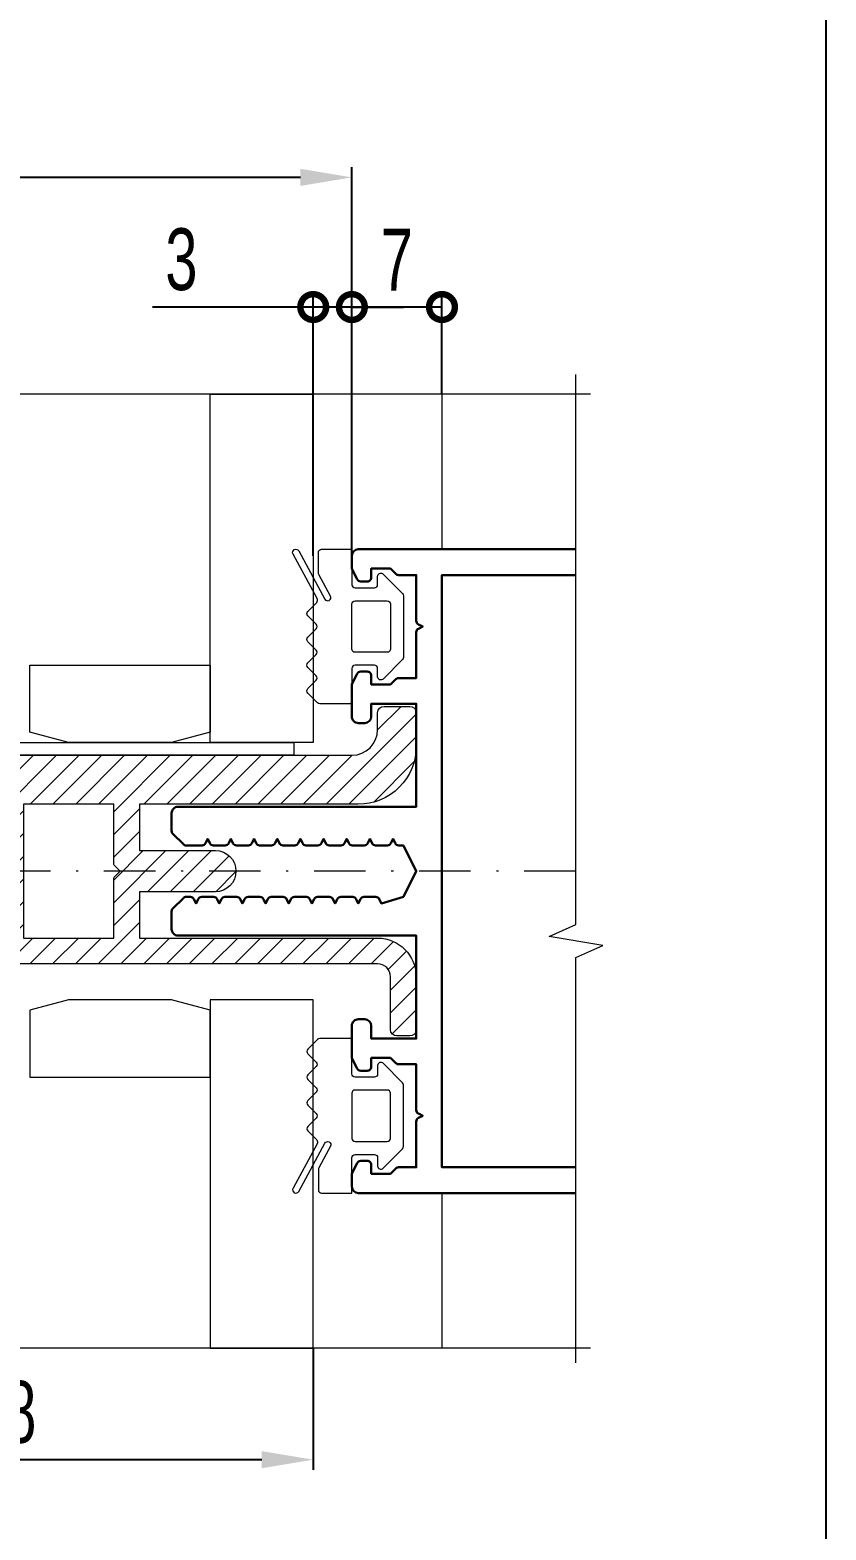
# Model space of a CAD drawing. Extents: x -37 to 8820, y -336 to 478.
# Drawn here: x 2461.4 to 2500, y 127.1 to 200 of the extents above; entities that cross this region are included whole.
import ezdxf

# ---------------------------------------------------------------- set-up
doc = ezdxf.new("R2010")
doc.units = 0
doc.header["$LTSCALE"] = 5
doc.linetypes.add('DASHDOT', pattern=[1, 0.5, -0.25, 0, -0.25])
doc.layers.get('0').update_dxf_attribs({"linetype": 'CONTINUOUS', "lineweight": 30})
doc.layers.get('DEFPOINTS').update_dxf_attribs({"linetype": 'CONTINUOUS'})
for name, color, linetype, lineweight in [('1', 6, 'DASHDOT', 13), ('Dimentions', 5, 'CONTINUOUS', 15), ('Glass', 5, 'CONTINUOUS', 20), ('Ал подклад', 7, 'CONTINUOUS', 20), ('Зигзаг', 1, 'CONTINUOUS', 15), ('Конструкции', 252, 'CONTINUOUS', 20), ('Подкладки', 1, 'CONTINUOUS', 20), ('Уплотнители', 1, 'CONTINUOUS', 20), ('Штриховка', 1, 'CONTINUOUS', 5)]:
    doc.layers.add(name, color=color, linetype=linetype, lineweight=lineweight)
doc.layers.add('Скрытые', color=14, linetype='CONTINUOUS', plot=False)
doc.styles.add('3', font='RUSS.SHX', dxfattribs={"width": 0.7, "height": 3})
doc.dimstyles.new('MX1_6', dxfattribs={"dimtxt": 3, "dimasz": 2.5, "dimexe": 0.5, "dimexo": 0, "dimgap": 0.8, "dimtad": 1, "dimlfac": 1.6, "dimdsep": 46, "dimtxsty": '3', "dimcen": 0, "dimclrd": 256, "dimclre": 256, "dimclrt": 256, "dimaunit": 1, "dimadec": 0, "dimazin": 0, "dimtfac": 1, "dimtmove": 0, "dimatfit": 1, "dimfxl": 1, "dimtvp": 1, "dimtolj": 1, "dimtzin": 0, "dimarcsym": 0})

# ---------------------------------------------------------------- blocks, each defined once
blk = doc.blocks.new('*D884')
at = {"layer": 'DEFPOINTS', "color": 0, "linetype": 'Continuous', "transparency": 16777216}
for p in [(2445.108084378975, 135.9720749738587), (2475.108084378988, 135.9720749738587), (2445.108084378975, 130.5602180244407)]:
    blk.add_point(p, dxfattribs=at)
at = {"layer": 'Dimentions', "linetype": 'Continuous', "lineweight": -2, "transparency": 16777216}
for p, q in [((2445.108084378975, 135.9720749738587), (2445.108084378975, 130.0602180244407)), ((2475.108084378988, 135.9720749738587), (2475.108084378988, 130.0602180244407)), ((2472.608084378987, 130.5602180244407), (2447.608084378975, 130.5602180244407))]:
    blk.add_line(p, q, dxfattribs=at)
at = {"layer": 'Dimentions', "linetype": 'Continuous', "transparency": 16777216}
for points in [[(2447.608084378975, 130.9768846911073), (2447.608084378975, 130.143551357774), (2445.108084378975, 130.5602180244407)], [(2472.608084378987, 130.9768846911073), (2472.608084378987, 130.143551357774), (2475.108084378988, 130.5602180244407)]]:
    blk.add_solid(points, dxfattribs=at)
at = {"layer": 'Dimentions', "linetype": 'Continuous', "transparency": 16777216, "insert": (2460.108084378981, 132.8602180244407), "char_height": 3, "attachment_point": 5, "style": '3'}
blk.add_mtext('\\A1;48', dxfattribs=at)
blk = doc.blocks.new('_DotSmall')
at = {"color": 0, "linetype": 'ByBlock', "const_width": 0.5}
blk.add_lwpolyline([(-0.0625, 0, 1), (0.0625, 0, 1)], format="xyb", close=True, dxfattribs=at)
blk = doc.blocks.new('*D885')
at = {"layer": 'DEFPOINTS', "color": 0, "linetype": 'Continuous', "transparency": 16777216}
for p in [(2475.108084378988, 186.5106095001849), (2475.108084378988, 174.4398088153241), (2476.983084378987, 174.4398088153241)]:
    blk.add_point(p, dxfattribs=at)
at = {"layer": 'Dimentions', "linetype": 'Continuous', "lineweight": -2, "transparency": 16777216}
for p, q in [((2475.108084378988, 186.5106095001849), (2467.308084378987, 186.5106095001849)), ((2475.108084378988, 174.4398088153241), (2475.108084378988, 187.0106095001849)), ((2476.983084378987, 186.5106095001849), (2475.108084378988, 186.5106095001849)), ((2476.983084378987, 174.4398088153241), (2476.983084378987, 187.0106095001849)), ((2476.983084378987, 186.5106095001849), (2479.483084378987, 186.5106095001849))]:
    blk.add_line(p, q, dxfattribs=at)
at = {"layer": 'Dimentions', "linetype": 'Continuous', "lineweight": -2, "transparency": 16777216, "xscale": 2.5, "yscale": 2.5, "zscale": 2.5}
blk.add_blockref('_DotSmall', (2475.108084378988, 186.5106095001849), dxfattribs=at)
at = {"layer": 'Dimentions', "linetype": 'Continuous', "lineweight": -2, "transparency": 16777216, "xscale": 2.5, "yscale": 2.5, "zscale": 2.5, "rotation": 180}
blk.add_blockref('_DotSmall', (2476.983084378987, 186.5106095001849), dxfattribs=at)
at = {"layer": 'Dimentions', "linetype": 'Continuous', "transparency": 16777216, "insert": (2468.708084378987, 188.810609500185), "char_height": 3, "attachment_point": 5, "style": '3'}
blk.add_mtext('\\A1;3', dxfattribs=at)
blk = doc.blocks.new('*D886')
at = {"layer": 'DEFPOINTS', "color": 0, "linetype": 'Continuous', "transparency": 16777216}
for p in [(2434.483084378987, 192.8056608351992), (2476.983084378987, 182.7403483057326), (2434.483084378987, 172.0639359575837)]:
    blk.add_point(p, dxfattribs=at)
at = {"layer": 'Dimentions', "linetype": 'Continuous', "lineweight": -2, "transparency": 16777216}
for p, q in [((2434.483084378987, 172.0639359575837), (2434.483084378987, 193.3056608351992)), ((2476.983084378987, 182.7403483057326), (2476.983084378987, 193.3056608351992)), ((2474.483084378988, 192.8056608351992), (2436.983084378987, 192.8056608351992))]:
    blk.add_line(p, q, dxfattribs=at)
at = {"layer": 'Dimentions', "linetype": 'Continuous', "transparency": 16777216}
for points in [[(2436.983084378987, 193.2223275018658), (2436.983084378987, 192.3889941685325), (2434.483084378987, 192.8056608351992)], [(2474.483084378988, 193.2223275018658), (2474.483084378988, 192.3889941685325), (2476.983084378987, 192.8056608351992)]]:
    blk.add_solid(points, dxfattribs=at)
at = {"layer": 'Dimentions', "linetype": 'Continuous', "transparency": 16777216, "insert": (2455.733084378988, 195.1056608351992), "char_height": 3, "attachment_point": 5, "style": '3'}
blk.add_mtext('\\A1;68', dxfattribs=at)
blk = doc.blocks.new('*D888')
at = {"layer": 'DEFPOINTS', "color": 0, "linetype": 'Continuous', "transparency": 16777216}
for p in [(2476.983084378987, 186.5106095001849), (2476.983084378987, 182.7403483057326), (2481.358084378987, 182.2825426567712)]:
    blk.add_point(p, dxfattribs=at)
at = {"layer": 'Dimentions', "linetype": 'Continuous', "lineweight": -2, "transparency": 16777216}
for p, q in [((2476.983084378987, 182.7403483057326), (2476.983084378987, 187.0106095001849)), ((2481.358084378987, 186.5106095001849), (2476.983084378987, 186.5106095001849)), ((2481.358084378987, 182.2825426567712), (2481.358084378987, 187.0106095001849))]:
    blk.add_line(p, q, dxfattribs=at)
at = {"layer": 'Dimentions', "linetype": 'Continuous', "lineweight": -2, "transparency": 16777216, "xscale": 2.5, "yscale": 2.5, "zscale": 2.5, "rotation": 180}
blk.add_blockref('_DotSmall', (2476.983084378987, 186.5106095001849), dxfattribs=at)
at = {"layer": 'Dimentions', "linetype": 'Continuous', "lineweight": -2, "transparency": 16777216, "xscale": 2.5, "yscale": 2.5, "zscale": 2.5}
blk.add_blockref('_DotSmall', (2481.358084378987, 186.5106095001849), dxfattribs=at)
at = {"layer": 'Dimentions', "linetype": 'Continuous', "transparency": 16777216, "insert": (2479.170584378988, 188.810609500185), "char_height": 3, "attachment_point": 5, "style": '3'}
blk.add_mtext('\\A1;7', dxfattribs=at)

msp = doc.modelspace()

# ---------------------------------------------------------------- hatches: boundary and pattern name
at = {"layer": 'Штриховка'}
h = msp.add_hatch(dxfattribs=at)
h.set_pattern_fill('ANSI31', color=256, scale=6.25, style=0)
h.set_pattern_definition([(45, (-3358.299020443585, 2552.882951822164), (-0.5524271728019902, 0.5524271728019903), [])])
edge = h.paths.add_edge_path(flags=16)
edge.add_line((2459.795584373554, 155.8773088153154), (2459.795584373554, 158.7371437723702))
edge.add_arc((2459.983084373554, 158.7371437723693), 0.1875, 134.9999999997052, 179.9999999997221, ccw=False)
edge.add_line((2459.850501852083, 158.8697262938424), (2460.108084373554, 159.1273088153154))
edge.add_line((2460.108084373554, 159.1273088153154), (2459.850501852083, 159.3848913367876))
edge.add_arc((2459.983084373555, 159.5174738582616), 0.1875000000011571, 180.0000000002779, 225.0000000002948, ccw=False)
edge.add_line((2459.795584373554, 159.5174738582607), (2459.795584373554, 162.377308815315))
edge.add_line((2459.795584373554, 162.377308815315), (2455.420584373554, 162.377308815315))
edge.add_line((2455.420584373554, 162.377308815315), (2455.420584373554, 155.877308815315))
edge.add_line((2455.420584373554, 155.877308815315), (2459.795584373554, 155.8773088153154))
edge = h.paths.add_edge_path(flags=16)
edge.add_arc((2465.608084373555, 159.5174738582602), 0.1875000000008355, 180.0000000002779, 225.0000000001965, ccw=False)
edge.add_line((2465.420584373554, 159.5174738582593), (2465.420584373554, 162.377308815315))
edge.add_line((2465.420584373554, 162.377308815315), (2461.045584373554, 162.377308815315))
edge.add_line((2461.045584373554, 162.377308815315), (2461.045584373554, 155.8773088153154))
edge.add_line((2461.045584373554, 155.8773088153154), (2465.420584373554, 155.8773088153154))
edge.add_line((2465.420584373554, 155.8773088153154), (2465.420584373554, 158.7371437723698))
edge.add_arc((2465.608084373554, 158.7371437723684), 0.1875, 134.9999999996069, 179.9999999995831, ccw=False)
edge.add_line((2465.475501852083, 158.8697262938419), (2465.733084373554, 159.1273088153141))
edge.add_line((2465.733084373554, 159.1273088153141), (2465.475501852083, 159.3848913367867))
edge = h.paths.add_edge_path()
edge.add_arc((2451.473965746445, 156.7523088153168), 0.1875000000001081, 90, 153.434948822922, ccw=False)
edge.add_line((2451.473965746445, 156.9398088153164), (2451.795584373554, 156.9398088153168))
edge.add_arc((2451.795584373554, 156.7523088153168), 0.1875, 0, 90, ccw=False)
edge.add_line((2451.983084373554, 156.7523088153168), (2451.983084373554, 155.877308815315))
edge.add_line((2451.983084373554, 155.877308815315), (2454.17058421044, 155.877308815315))
edge.add_line((2454.17058421044, 155.877308815315), (2454.170584373554, 158.7371437723702))
edge.add_arc((2454.358084373554, 158.7371437723693), 0.1875, 134.9999999997052, 179.9999999997221, ccw=False)
edge.add_line((2454.225501852083, 158.8697262938424), (2454.483084373554, 159.1273088153154))
edge.add_line((2454.483084373554, 159.1273088153154), (2454.225501852083, 159.3848913367876))
edge.add_arc((2454.358084373555, 159.5174738582611), 0.1875000000008355, 180.0000000002779, 225.0000000001965, ccw=False)
edge.add_line((2454.170584373554, 159.5174738582602), (2454.170584241534, 162.377308815315))
edge.add_line((2454.170584241534, 162.377308815315), (2451.983084373554, 162.377308815315))
edge.add_line((2451.983084373554, 162.377308815315), (2451.983084373554, 161.5023088153132))
edge.add_arc((2451.795584373554, 161.5023088153132), 0.1875, -90, 0, ccw=False)
edge.add_line((2451.795584373554, 161.3148088153136), (2451.473965746445, 161.3148088153136))
edge.add_arc((2451.473965746445, 161.5023088153141), 0.1875000000004547, 206.565051177078, 270, ccw=False)
edge.add_line((2451.306260648133, 161.4184562661578), (2451.065379275242, 161.9002190119388))
edge.add_arc((2451.233084373555, 161.9840715610955), 0.187500000001125, 180, 206.565051177078, ccw=False)
edge.add_line((2451.045584373555, 161.9840715610955), (2451.045584373555, 163.5023088153132))
edge.add_line((2451.045584373555, 163.5023088153132), (2447.295584373545, 163.5023088153136))
edge.add_arc((2447.295584373545, 163.8148088153136), 0.3125, 180, 270, ccw=False)
edge.add_line((2446.983084373545, 163.8148088153136), (2446.983084373545, 164.4398088153136))
edge.add_arc((2447.295584373545, 164.4398088153136), 0.3125, 90, 180, ccw=False)
edge.add_line((2447.295584373545, 164.7523088153136), (2476.983084373545, 164.7523088153132))
edge.add_arc((2476.983084373545, 166.0023088153132), 1.25, 270, 360)
edge.add_line((2478.233084373545, 166.0023088153132), (2478.233084373545, 166.8148088153159))
edge.add_arc((2478.545584373545, 166.8148088153159), 0.3125, 90, 180, ccw=False)
edge.add_line((2478.545584373545, 167.1273088153159), (2479.795584373545, 167.1273088153159))
edge.add_arc((2479.795584373545, 166.8148088153159), 0.3125, 0, 90, ccw=False)
edge.add_line((2480.108084373545, 166.8148088153159), (2480.10808439271, 165.1898088484829))
edge.add_arc((2477.29558439271, 165.1898088153146), 2.8125, -90, 6.757002779522736e-07, ccw=False)
edge.add_line((2477.29558439271, 162.3773088153145), (2466.670584373555, 162.377308815315))
edge.add_line((2466.670584373555, 162.377308815315), (2466.670584373555, 160.127308815315))
edge.add_line((2466.670584373555, 160.127308815315), (2470.358084373554, 160.127308815315))
edge.add_arc((2470.358084373554, 159.127308815315), 1, -89.99999457032482, 90, ccw=False)
edge.add_line((2470.35808446832, 158.127308815315), (2466.670584373555, 158.1273085843234))
edge.add_line((2466.670584373555, 158.1273085843234), (2466.670584373555, 155.8773088153154))
edge.add_line((2466.670584373555, 155.8773088153154), (2478.233083931324, 155.8773088153154))
edge.add_arc((2478.233083931324, 154.0023088153154), 1.875, 2.1522544102481334e-05, 90, ccw=False)
edge.add_line((2480.108083931324, 154.0023095196391), (2480.108084893899, 151.4398088153159))
edge.add_arc((2479.7955848939, 151.4398088153159), 0.3125, -90, 0, ccw=False)
edge.add_line((2479.7955848939, 151.1273088153159), (2479.1705847022, 151.1273088153159))
edge.add_arc((2479.1705847022, 151.4398088153159), 0.3125, 180.0000180767393, 270, ccw=False)
edge.add_line((2478.8580847022, 151.4398087167226), (2478.858083893736, 154.0023090125012))
edge.add_arc((2478.233083893736, 154.0023088153145), 0.6250000000000311, 1.80767393037e-05, 90)
edge.add_line((2478.233083893736, 154.627308815315), (2451.358084373554, 154.627308815315))
edge.add_arc((2451.358084373554, 154.939808815315), 0.3125, 180, 270, ccw=False)
edge.add_line((2451.045584373555, 154.939808815315), (2451.045584373555, 156.2705460695345))
edge.add_arc((2451.233084373555, 156.2705460695345), 0.1875000000009095, 153.434948822922, 180, ccw=False)
edge.add_line((2451.065379275242, 156.3543986186912), (2451.306260648133, 156.8361613644731))

# ---------------------------------------------------------------- linework, layer by layer
msp.add_lwpolyline([(2487.848213000705, 143.5023088153159), (2477.295584378988, 143.5023088153159, -0.4142135623729827), (2476.983084378987, 143.8148088153159), (2476.983084378987, 144.3955460695345, -0.1164338214658029), (2477.002879280675, 144.4793986186907), (2477.243760653565, 144.9611613644717, -0.2840790438402298), (2477.411465751878, 145.0648088153159), (2477.733084378987, 145.0648088153159, -0.4142135623732223), (2477.920584378987, 144.8773088153163), (2477.920584378987, 144.4398088153159), (2478.858084378988, 144.4398088153159), (2479.115666900459, 144.6973913367881, -0.1989123673795694), (2479.248249421933, 144.7523088153154), (2480.108084378987, 144.7523088153154), (2480.108084378987, 146.9801774424238, -0.2840790438404208), (2480.211731829831, 147.1478825407364), (2480.420584378987, 147.2523088153141), (2480.211731829831, 147.3567350898927, -0.2840790438404208), (2480.108084378987, 147.5244401882053), (2480.108084378987, 149.7523088153154), (2479.248249421933, 149.7523088153159, -0.1989123673792317), (2479.115666900461, 149.8072262938433), (2478.858084378988, 150.0648088153159), (2477.920584378987, 150.0648088153159), (2477.920584378987, 149.6273088153154, -0.4142135623734946), (2477.733084378987, 149.4398088153154), (2477.411465751878, 149.4398088153159, -0.2840790438401885), (2477.243760653565, 149.5434562661596), (2477.002879280675, 150.0252190119406, -0.1164338214657406), (2476.983084378987, 150.1090715610974), (2476.983084378987, 151.6273088153159, -0.4142135623731739), (2477.295584378988, 151.9398088153159), (2477.608084378987, 151.9398088153159, -0.4142135623730951), (2477.920584378987, 151.6273088153159), (2477.920584378987, 151.0023088153159), (2480.108084378987, 151.0023088153159), (2480.108084378987, 156.002308815315), (2468.545584378988, 156.002308815315, -0.4142135623730951), (2468.233084378987, 156.314808815315), (2468.233084378987, 157.1746437723707, -0.1989123673796377), (2468.288001857516, 157.3072262938433), (2468.803166900459, 157.8223913367876, -0.1989123673796765), (2468.935749421933, 157.8773088153154), (2469.148453006097, 157.8773088153154, -0.2840790438404128), (2469.316158104409, 157.7736613644717), (2469.420584378987, 157.5648088153154), (2469.525010653566, 157.7736613644717, -0.2840790438404123), (2469.692715751878, 157.8773088153154), (2470.273453006097, 157.8773088153154, -0.2840790438404123), (2470.441158104409, 157.7736613644717), (2470.545584378987, 157.5648088153154), (2470.650010653566, 157.7736613644717, -0.2840790438404123), (2470.817715751878, 157.8773088153154), (2471.398453006097, 157.8773088153154, -0.2840790438404123), (2471.566158104409, 157.7736613644717), (2471.670584378987, 157.5648088153154), (2471.775010653566, 157.7736613644717, -0.2840790438404123), (2471.942715751878, 157.8773088153154), (2472.523453006097, 157.8773088153154, -0.2840790438404123), (2472.691158104409, 157.7736613644717), (2472.795584378987, 157.5648088153154), (2472.900010653566, 157.7736613644717, -0.2840790438404123), (2473.067715751878, 157.8773088153154), (2473.648453006097, 157.8773088153154, -0.2840790438404123), (2473.816158104409, 157.7736613644717), (2473.920584378987, 157.5648088153154), (2474.025010653566, 157.7736613644717, -0.2840790438404123), (2474.192715751878, 157.8773088153154), (2474.773453006097, 157.8773088153154, -0.2840790438404123), (2474.941158104409, 157.7736613644717), (2475.045584378988, 157.5648088153154), (2475.150010653566, 157.7736613644717, -0.2840790438404123), (2475.317715751878, 157.8773088153154), (2475.898453006097, 157.8773088153154, -0.2840790438404123), (2476.066158104409, 157.7736613644717), (2476.170584378988, 157.5648088153154), (2476.275010653566, 157.7736613644717, -0.2840790438403665), (2476.442715751876, 157.8773088153154), (2477.023453006097, 157.8773088153154, -0.2840790438404128), (2477.191158104409, 157.7736613644717), (2477.295584378988, 157.5648088153154), (2477.400010653566, 157.7736613644717, -0.2840790438404123), (2477.567715751878, 157.8773088153154), (2478.148453006097, 157.8773088153154, -0.2840790438404123), (2478.316158104409, 157.7736613644717), (2478.420584378988, 157.5648088153154), (2479.483084378987, 157.8773088153154), (2480.108084378987, 159.1273088153154), (2479.483084378987, 160.3773088153154), (2479.255215751877, 160.3773088153154, -0.2840790438404123), (2479.087510653565, 160.4809562661587), (2478.983084378987, 160.6898088153154), (2478.878658104409, 160.4809562661587, -0.2840790438404123), (2478.710953006097, 160.3773088153154), (2478.130215751878, 160.3773088153154, -0.2840790438404123), (2477.962510653565, 160.4809562661587), (2477.858084378988, 160.6898088153154), (2477.753658104409, 160.4809562661587, -0.2840790438404123), (2477.585953006097, 160.3773088153154), (2477.005215751878, 160.3773088153154, -0.2840790438404128), (2476.837510653565, 160.4809562661587), (2476.733084378988, 160.6898088153154), (2476.628658104409, 160.4809562661587, -0.2840790438404123), (2476.460953006097, 160.3773088153154), (2475.880215751878, 160.3773088153154, -0.2840790438404123), (2475.712510653565, 160.4809562661587), (2475.608084378988, 160.6898088153154), (2475.503658104409, 160.4809562661587, -0.2840790438404123), (2475.335953006096, 160.3773088153154), (2474.755215751879, 160.3773088153154, -0.2840790438404123), (2474.587510653566, 160.4809562661587), (2474.483084378988, 160.6898088153154), (2474.378658104409, 160.4809562661587, -0.2840790438404123), (2474.210953006096, 160.3773088153154), (2473.630215751877, 160.3773088153154, -0.2840790438404123), (2473.462510653566, 160.4809562661587), (2473.358084378987, 160.6898088153154), (2473.253658104409, 160.4809562661587, -0.2840790438404123), (2473.085953006097, 160.3773088153154), (2472.505215751878, 160.3773088153154, -0.2840790438404123), (2472.337510653566, 160.4809562661587), (2472.233084378987, 160.6898088153154), (2472.12865810441, 160.4809562661587, -0.2840790438404123), (2471.960953006097, 160.3773088153154), (2471.380215751878, 160.3773088153154, -0.2840790438404123), (2471.212510653566, 160.4809562661587), (2471.108084378987, 160.6898088153154), (2471.00365810441, 160.4809562661587, -0.2840790438404123), (2470.835953006097, 160.3773088153154), (2470.255215751878, 160.3773088153154, -0.2840790438404123), (2470.087510653566, 160.4809562661587), (2469.983084378987, 160.6898088153154), (2469.87865810441, 160.4809562661587, -0.2840790438404123), (2469.710953006097, 160.3773088153154), (2468.935749421933, 160.3773088153154, -0.1989123673796742), (2468.803166900459, 160.4322262938433), (2468.288001857516, 160.9473913367876, -0.1989123673796432), (2468.233084378987, 161.0799738582602), (2468.233084378987, 161.9398088153154, -0.4142135623730951), (2468.545584378988, 162.2523088153159), (2480.108084378987, 162.2523088153159), (2480.108084378987, 167.2523088153159), (2477.920584378987, 167.2523088153159), (2477.920584378987, 166.6273088153159, -0.41421356237312), (2477.608084378987, 166.3148088153159), (2477.295584378988, 166.3148088153159, -0.4142135623731739), (2476.983084378987, 166.6273088153159), (2476.983084378987, 168.1455460695344, -0.1164338214657406), (2477.002879280675, 168.2293986186912), (2477.243760653565, 168.7111613644717, -0.2840790438401885), (2477.411465751878, 168.8148088153159), (2477.733084378987, 168.8148088153159, -0.4142135623734946), (2477.920584378987, 168.6273088153159), (2477.920584378987, 168.1898088153159), (2478.858084378988, 168.1898088153159), (2479.115666900461, 168.4473913367881, -0.1989123673792317), (2479.248249421933, 168.5023088153154), (2480.108084378987, 168.5023088153164), (2480.108084378987, 170.7301774424266, -0.2840790438404208), (2480.211731829831, 170.8978825407391), (2480.420584378987, 171.0023088153168), (2480.211731829831, 171.1067350898949, -0.2840790438404208), (2480.108084378987, 171.274440188208), (2480.108084378987, 173.5023088153159), (2479.248249421933, 173.5023088153159, -0.1989123673795694), (2479.115666900459, 173.5572262938438), (2478.858084378988, 173.8148088153159), (2477.920584378987, 173.8148088153159), (2477.920584378987, 173.3773088153155, -0.4142135623732223), (2477.733084378987, 173.1898088153154), (2477.411465751878, 173.1898088153159, -0.2840790438402298), (2477.243760653565, 173.2934562661596), (2477.002879280675, 173.7752190119406, -0.1164338214658029), (2476.983084378987, 173.8590715610974), (2476.983084378987, 174.4398088153154, -0.4142135623729827), (2477.295584378988, 174.7523088153159), (2487.848213000705, 174.7523088153159)], format="xyb")
msp.add_lwpolyline([(2487.848213000705, 144.7523088153159), (2481.358084378987, 144.7523088153159), (2481.358084378987, 173.5023088153159), (2487.848213000705, 173.5023088153159)])
at = {"layer": '1'}
msp.add_line((2487.848213000705, 159.127308815315), (2434.483084378987, 159.1273088153141), dxfattribs=at)
at = {"layer": 'Glass'}
for points in [[(2470.108084378988, 165.3773088152204), (2470.108084378825, 182.2825426567712), (2475.108084378824, 182.2825426567712), (2475.108084378988, 165.3773088152204)], [(2461.358084379027, 165.8797135509087), (2461.358084379027, 169.1273088150994), (2470.108084378932, 169.1273088151522), (2470.108084378932, 165.8797135509614), (2468.233084378932, 165.3773088151522), (2463.233084378567, 165.3773088152231)], [(2461.358084379027, 152.3749040796263), (2461.358084379027, 149.1273088154355), (2470.108084378931, 149.1273088153828), (2470.108084378931, 152.3749040795735), (2468.233084378931, 152.8773088153827), (2463.233084378565, 152.8773088153118)], [(2470.108084378987, 152.8773088153145), (2470.108084378824, 135.9720749738587), (2475.108084378824, 135.9720749738587), (2475.108084378988, 152.8773088153145)]]:
    msp.add_lwpolyline(points, close=True, dxfattribs=at)
at = {"layer": 'Ал подклад', "color": 0}
msp.add_lwpolyline([(2447.295584373545, 164.7523088153136), (2476.983084373545, 164.7523088153132, 0.4142135623730951), (2478.233084373545, 166.0023088153132), (2478.233084373545, 166.8148088153159, -0.4142135623730951), (2478.545584373545, 167.1273088153159), (2479.795584373545, 167.1273088153159, -0.4142135623730951), (2480.108084373545, 166.8148088153159), (2480.10808439271, 165.1898088484829, -0.4142135658272203), (2477.29558439271, 162.3773088153145), (2466.670584373555, 162.377308815315), (2466.670584373555, 160.127308815315), (2470.358084373554, 160.127308815315, -0.9999999526171744), (2470.35808446832, 158.127308815315), (2466.670584373555, 158.1273085843234), (2466.670584373555, 155.8773088153154), (2478.233083931324, 155.8773088153154, -0.4142134523509059), (2480.108083931324, 154.0023095196391), (2480.108084893899, 151.4398088153159, -0.4142135623729619), (2479.7955848939, 151.1273088153159), (2479.1705847022, 151.1273088153159, -0.4142134699657717), (2478.8580847022, 151.4398087167226), (2478.858083893736, 154.0023090125012, 0.4142134699657963), (2478.233083893736, 154.627308815315), (2451.358084373554, 154.627308815315, -0.4142135623730951)], format="xyb", dxfattribs=at)
msp.add_lwpolyline([(2465.475501852083, 159.3848913367867, -0.1989123673795567), (2465.420584373554, 159.5174738582593), (2465.420584373554, 162.377308815315), (2461.045584373554, 162.377308815315), (2461.045584373554, 155.8773088153154), (2465.420584373554, 155.8773088153154), (2465.420584373554, 158.7371437723698, -0.1989123673796002), (2465.475501852083, 158.8697262938419), (2465.733084373554, 159.1273088153141)], format="xyb", close=True, dxfattribs=at)
at = {"layer": 'Зигзаг'}
for points in [[(2488.565253869924, 182.2825426567712), (2454.197804591258, 182.2825426567712), (2453.616954620463, 183.6004390879518), (2453.181317142366, 180.9877392551864), (2452.598820195162, 182.2825426567712), (2430.478311511639, 182.2825426567712)], [(2487.848213000706, 135.2556636326574), (2487.848213000706, 154.9314220907483), (2489.166109431887, 155.5122720615434), (2486.553409599121, 155.9479095396402), (2487.848213000706, 156.5304064868435), (2487.848213000706, 183.2399658851338)], [(2488.565253869924, 135.9720749738587), (2454.197804591258, 135.9720749738587), (2453.616954620463, 137.2899714050393), (2453.181317142366, 134.6772715722738), (2452.598820195162, 135.9720749738587), (2430.478311511639, 135.9720749738587)]]:
    msp.add_lwpolyline(points, dxfattribs=at)
at = {"layer": 'Конструкции'}
for p, q in [((2481.358084378987, 182.2825426567781), (2481.358084378987, 174.7523088153186)), ((2481.358084378987, 143.5023088153154), (2481.358084378987, 135.972074973856))]:
    msp.add_line(p, q, dxfattribs=at)
at = {"layer": 'Подкладки'}
msp.add_lwpolyline([(2447.295584378985, 165.3773088153141), (2474.170584378983, 165.3773088153145), (2474.170584378984, 164.752286592746), (2447.295584378984, 164.752286592746)], close=True, dxfattribs=at)
at = {"layer": 'Скрытые', "linetype": 'Continuous'}
msp.add_lwpolyline([(2500, 9.999999999999773), (2500, 286.9999999999998), (2335, 286.9999999999998), (2335, 9.999999999999773)], close=True, dxfattribs=at)
at = {"layer": 'Уплотнители'}
for points in [[(2475.943945817778, 172.483067814798), (2475.37699366581, 173.5281175863626, -0.1249127075951274), (2475.358084378985, 173.6026265858452), (2475.358084378985, 174.596058815315, -0.4142135623730951), (2475.514334378985, 174.752308815315), (2476.983084378987, 174.752308815315), (2476.983084378987, 173.033558815315, 0.4142135623730951), (2477.139334378988, 172.877308815315), (2478.076834378987, 172.877308815315, 0.4142135623730951), (2478.233084378988, 173.033558815315), (2478.233084378988, 173.439808815315, -0.6685866648355308), (2478.499944385308, 173.5501695375021), (2479.437444385308, 172.6105519011637, -0.1986191920077108), (2479.483084378987, 172.5001911789766), (2479.483084378987, 169.5044264516534, -0.1986191920077108), (2479.437444385308, 169.3940657294663), (2478.499944385308, 168.4544480931279, -0.6685866648355308), (2478.233084378988, 168.564808815315), (2478.233084378988, 168.971058815315, 0.4142135623730951), (2478.076834378987, 169.127308815315), (2477.139334378988, 169.127308815315, 0.4142135623730951), (2476.983084378987, 168.971058815315), (2476.983084378987, 167.252308815315), (2475.422805248092, 167.252308815315, -0.1989123673352296), (2475.31231981355, 167.298073380736), (2474.843569813372, 167.7668233807546, -0.4142135619067498), (2474.843569813196, 167.9877942496994), (2475.247598944603, 168.3918233825691, 0.4142135619062114), (2475.247598944779, 168.6127942515138), (2474.843569813372, 169.0168233825691, -0.4142135619112548), (2474.8435698132, 169.2377942515161), (2475.247598944619, 169.6418233825691, 0.4142135618642613), (2475.24759894481, 169.8627942514979), (2474.84356981352, 170.2668233825691, -0.4142135623019411), (2474.843569813492, 170.4877942516634), (2475.247598944177, 170.8918233807546, 0.4142135630358024), (2475.247598943926, 171.1127942501255), (2474.843569813547, 171.5168233784263, -0.4142135623730951), (2474.843569813547, 171.737794247547), (2475.275610473272, 172.1698349092278, 0.3320760628224876), (2475.30246575164, 172.354829343021), (2474.12699366581, 174.5215498158325, -0.9999999999999749), (2474.401675092166, 174.670567814798), (2475.669264391425, 172.3340498158325, 0.9999999999999705)], [(2478.858084378988, 172.096058815315), (2478.858084378988, 169.908558815315, -0.4142135623730951), (2478.701834378988, 169.752308815315), (2477.139334378988, 169.752308815315, -0.4142135623730951), (2476.983084378987, 169.908558815315), (2476.983084378987, 172.096058815315, -0.4142135623730951), (2477.139334378988, 172.252308815315), (2478.701834378988, 172.252308815315, -0.4142135623730951)], [(2475.94394581778, 145.7715498158329), (2475.37699366581, 144.7265000442683, 0.1249127075951274), (2475.358084378987, 144.6519910447857), (2475.358084378987, 143.6585588153159, 0.4142135623730951), (2475.514334378988, 143.5023088153159), (2476.983084378987, 143.5023088153159), (2476.983084378987, 145.2210588153159, -0.4142135623730951), (2477.139334378988, 145.3773088153159), (2478.076834378987, 145.3773088153159, -0.4142135623730951), (2478.233084378988, 145.2210588153159), (2478.233084378988, 144.8148088153154, 0.6685866648355308), (2478.499944385308, 144.7044480931283), (2479.437444385308, 145.6440657294672, 0.1986191920077108), (2479.483084378987, 145.7544264516539), (2479.483084378987, 148.750191178977, 0.1986191920077108), (2479.437444385308, 148.8605519011642), (2478.499944385308, 149.8001695375026, 0.6685866648355308), (2478.233084378988, 149.6898088153159), (2478.233084378988, 149.2835588153159, -0.4142135623730951), (2478.076834378987, 149.1273088153159), (2477.139334378988, 149.1273088153159, -0.4142135623730951), (2476.983084378987, 149.2835588153159), (2476.983084378987, 151.0023088153159), (2475.422805248092, 151.0023088153159, 0.1989123673352296), (2475.31231981355, 150.9565442498949), (2474.843569813372, 150.4877942498763, 0.4142135619067498), (2474.843569813196, 150.2668233809315), (2475.247598944603, 149.8627942480618, -0.4142135619062114), (2475.247598944779, 149.6418233791171), (2474.843569813374, 149.2377942480618, 0.4142135619112548), (2474.8435698132, 149.0168233791148), (2475.247598944619, 148.6127942480618, -0.4142135618642613), (2475.24759894481, 148.391823379133), (2474.84356981352, 147.9877942480618, 0.4142135623019411), (2474.843569813494, 147.7668233789675), (2475.247598944177, 147.3627942498763, -0.4142135630358024), (2475.247598943928, 147.141823380505), (2474.843569813547, 146.7377942522046, 0.4142135623730951), (2474.843569813547, 146.5168233830834), (2475.275610473272, 146.0847827214027, -0.3320760628224876), (2475.30246575164, 145.8997882876094), (2474.12699366581, 143.7330678147984, 0.9999999999999749), (2474.401675092166, 143.5840498158329), (2475.669264391425, 145.9205678147984, -0.9999999999999705)], [(2478.858084378988, 146.1585588153159), (2478.858084378988, 148.3460588153159, 0.4142135623730951), (2478.701834378988, 148.5023088153159), (2477.139334378988, 148.5023088153159, 0.4142135623730951), (2476.983084378987, 148.3460588153159), (2476.983084378987, 146.1585588153159, 0.4142135623730951), (2477.139334378988, 146.0023088153159), (2478.701834378988, 146.0023088153159, 0.4142135623730951)]]:
    msp.add_lwpolyline(points, format="xyb", close=True, dxfattribs=at)

# ---------------------------------------------------------------- dimensions: what is measured, and where the dimension line sits
at = {"layer": 'Dimentions', "linetype": 'Continuous'}
for base, p1, p2, picture, middle in [((2434.483084378987, 192.8056608351992), (2476.983084378987, 182.7403483057326), (2434.483084378987, 172.0639359575837), '*D886', (2455.733084378988, 195.1056608351992)), ((2445.108084378975, 130.5602180244407), (2475.108084378988, 135.9720749738587), (2445.108084378975, 135.9720749738587), '*D884', (2460.108084378981, 132.8602180244407))]:
    dim = msp.add_linear_dim(base=base, p1=p1, p2=p2, dimstyle='MX1_6', dxfattribs=at)
    dim.commit()
    dim.dimension.update_dxf_attribs({"geometry": picture, "text_midpoint": middle})
for base, p1, p2, picture, middle in [((2475.108084378988, 186.5106095001849), (2476.983084378987, 174.4398088153241), (2475.108084378988, 174.4398088153241), '*D885', (2468.708084378987, 188.810609500185)), ((2476.983084378987, 186.5106095001849), (2481.358084378987, 182.2825426567712), (2476.983084378987, 182.7403483057326), '*D888', (2479.170584378988, 188.810609500185))]:
    dim = msp.add_linear_dim(base=base, p1=p1, p2=p2, dimstyle='MX1_6', override={"dimdec": 0, "dimblk1": 'DotSmall', "dimblk2": 'DotSmall', "dimsah": 1}, dxfattribs=at)
    dim.commit()
    dim.dimension.update_dxf_attribs({"geometry": picture, "text_midpoint": middle})

doc.saveas('drawing.dxf')
